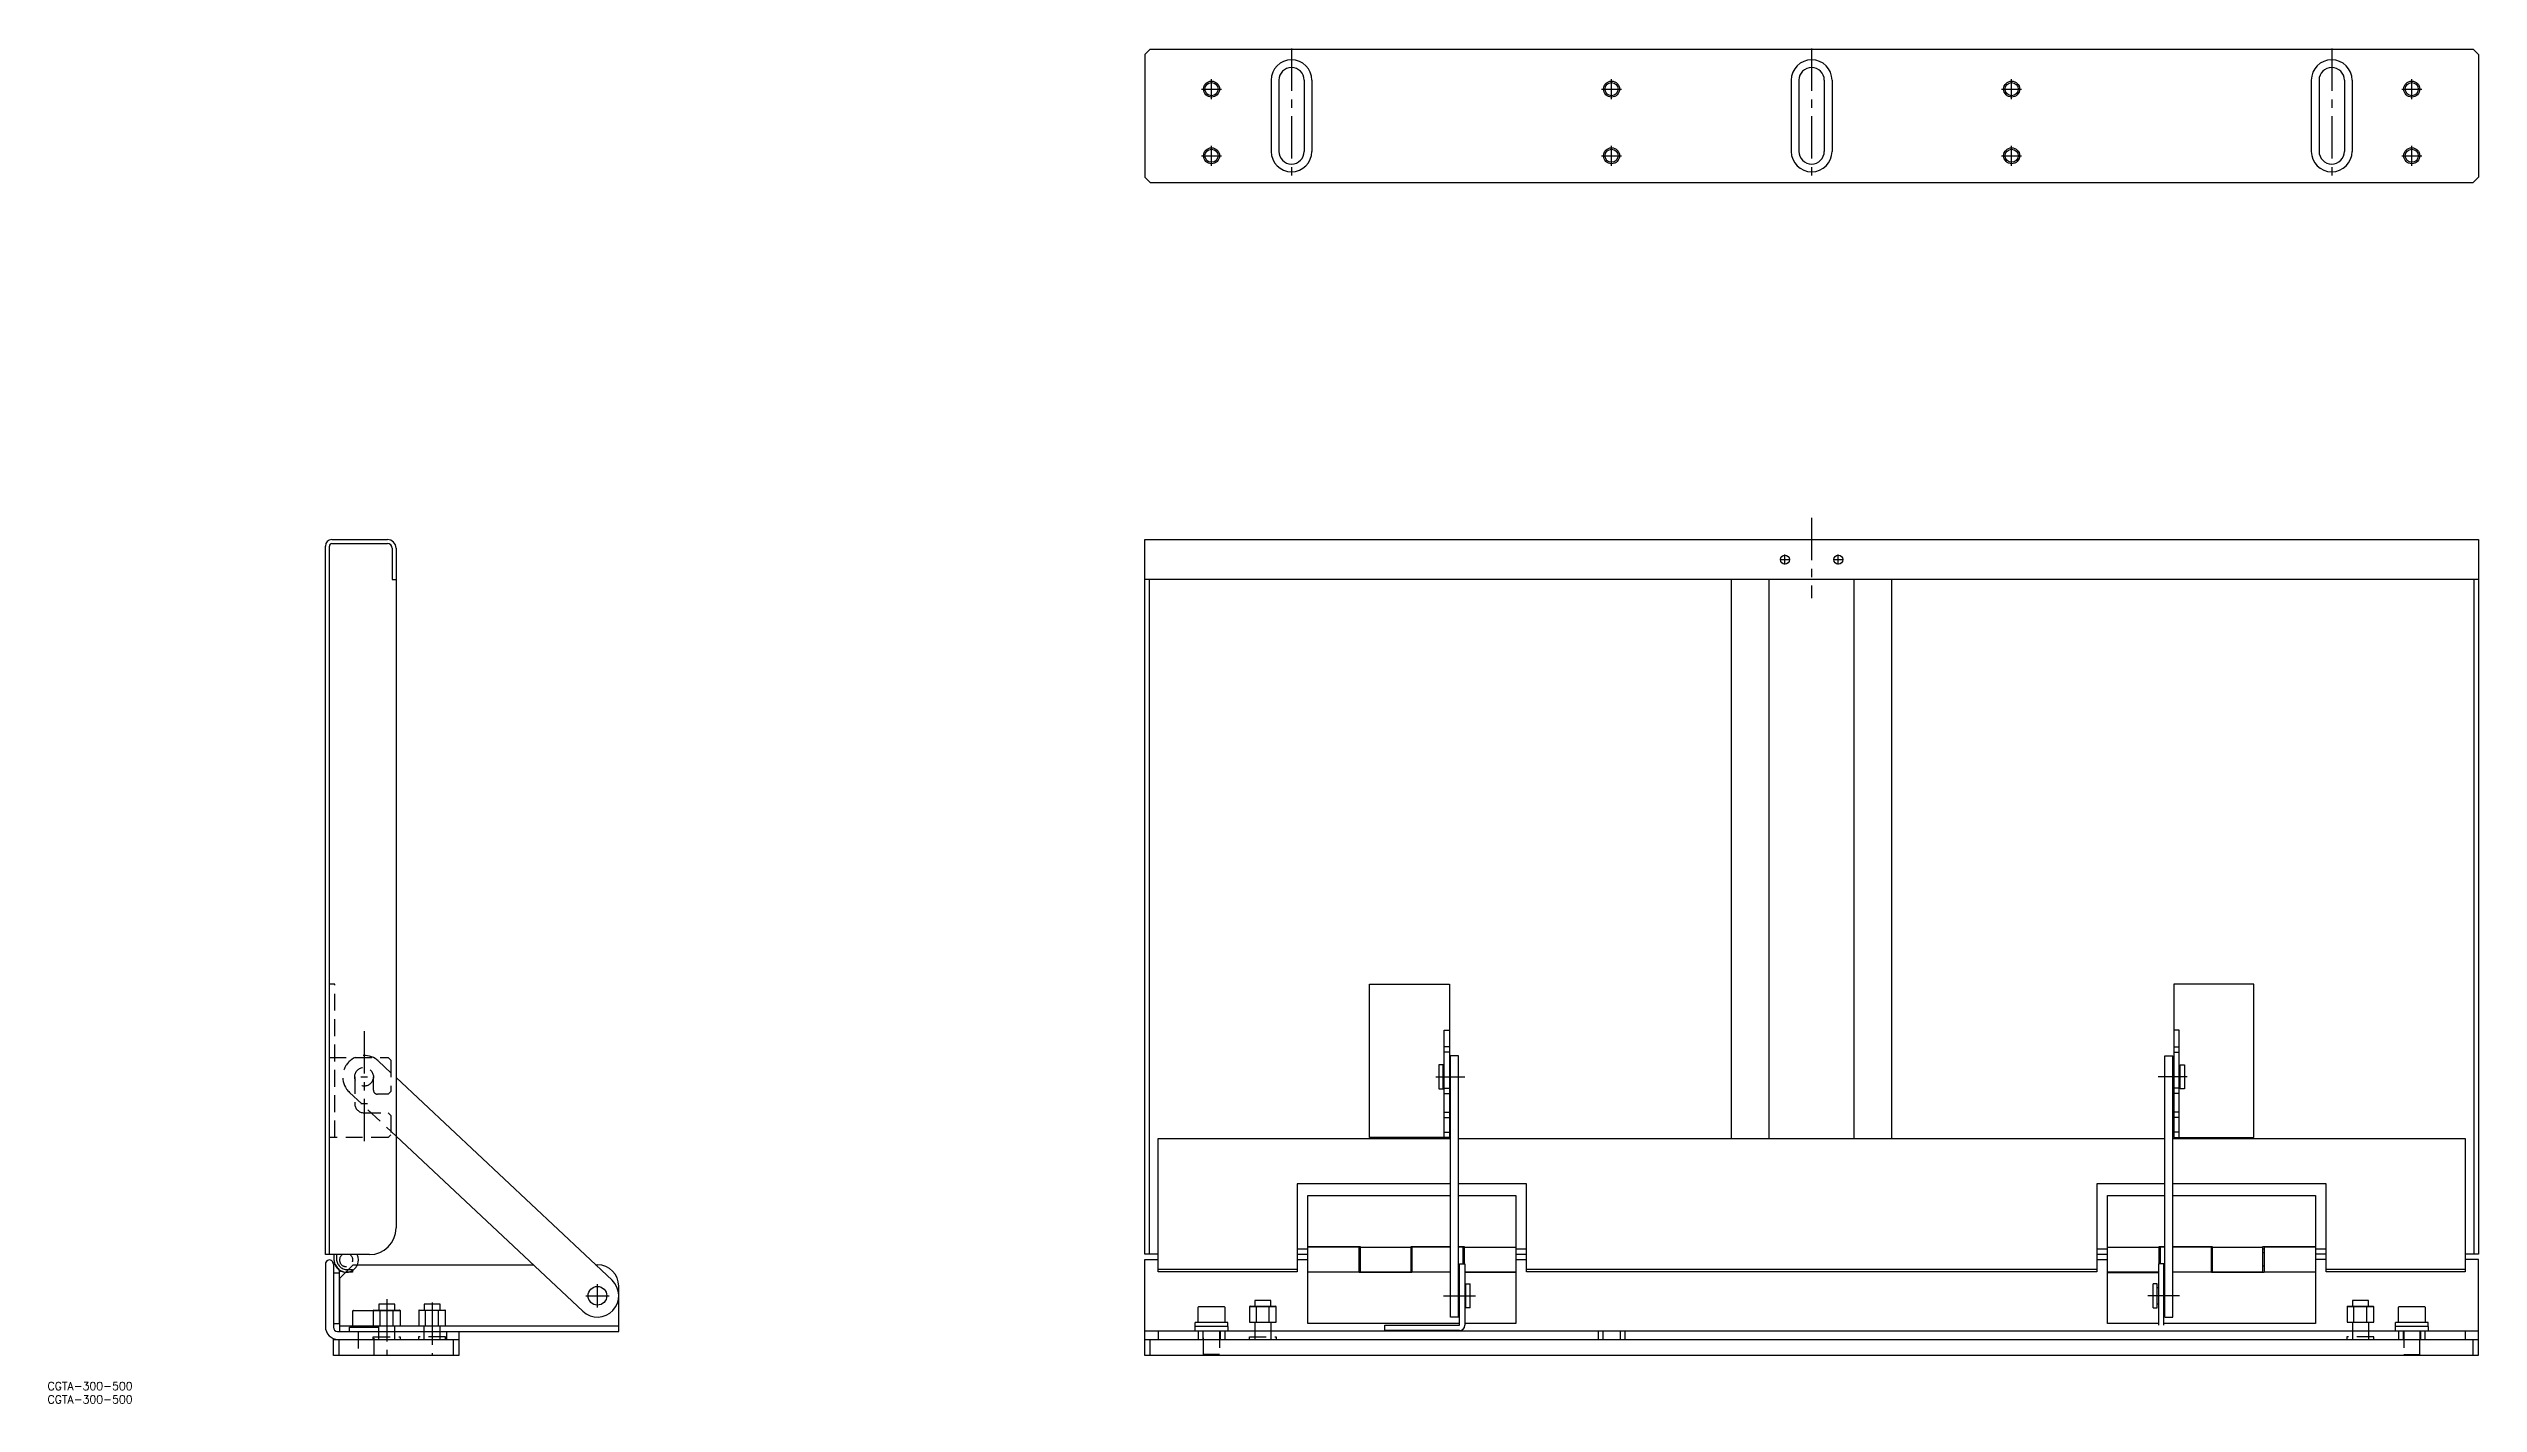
# Model space of a CAD drawing. Extents: x 0 to 911, y -8 to 1206.
# Drawn here: x 0 to 911, y -8 to 500 of the extents above; entities that cross this region are included whole.
import ezdxf

# ---------------------------------------------------------------- set-up
doc = ezdxf.new("R2010")
doc.units = 0
doc.header["$LTSCALE"] = 0.5
doc.linetypes.add('CENTER', pattern=[50.8, 31.75, -6.35, 6.35, -6.35])
doc.linetypes.add('DASHED', pattern=[19.05, 12.7, -6.35])
for name, color, linetype in [('MSM_CENTER', 1, 'CENTER'), ('MSM_CONTINUOUS', 7, 'CONTINUOUS'), ('MSM_DASHED', 4, 'DASHED'), ('MSM_NARROW', 5, 'CONTINUOUS'), ('MSM_PART_NUMBER', 7, 'CONTINUOUS')]:
    doc.layers.add(name, color=color, linetype=linetype)
doc.styles.get("Standard").update_dxf_attribs({"font": 'txt.shx', "height": 10, "bigfont": 'bigfont.shx'})

# ---------------------------------------------------------------- blocks, each defined once
blk = doc.blocks.new('*U86')
at = {"layer": 'MSM_PART_NUMBER'}
blk.add_text('CGTA-300-500', height=3, dxfattribs=at).set_placement((0, -3))
blk = doc.blocks.new('*U87')
at = {"layer": 'MSM_PART_NUMBER'}
blk.add_text('CGTA-300-500', height=3, dxfattribs=at).set_placement((0, -8))

msp = doc.modelspace()

# ---------------------------------------------------------------- linework, layer by layer
at = {"layer": 'MSM_CENTER'}
for p, q in [((466.4, 500.18), (466.4, 449.78)), ((661.4, 500.18), (661.4, 449.78)), ((856.4, 500.18), (856.4, 449.78)), ((432.65, 484.98), (440.14, 484.98)), ((436.4, 481.24), (436.4, 488.73)), ((582.65, 484.98), (590.14, 484.98)), ((586.4, 481.24), (586.4, 488.73)), ((732.65, 484.98), (740.14, 484.98)), ((736.4, 481.23), (736.4, 488.73)), ((882.65, 484.98), (890.14, 484.98)), ((886.4, 481.24), (886.4, 488.73)), ((432.65, 459.98), (440.14, 459.98)), ((436.4, 456.24), (436.4, 463.73)), ((582.65, 459.98), (590.14, 459.98)), ((586.4, 456.24), (586.4, 463.73)), ((732.65, 459.98), (740.14, 459.98)), ((736.4, 456.23), (736.4, 463.73)), ((882.65, 459.98), (890.14, 459.98)), ((886.4, 456.24), (886.4, 463.73)), ((661.4, 324.14), (661.4, 294.08)), ((651.4, 306.62), (651.4, 310.37)), ((671.4, 306.62), (671.4, 310.37)), ((649.52, 308.49), (653.27, 308.49)), ((669.52, 308.49), (673.27, 308.49)), ((118.66, 131.6), (118.66, 88.22)), ((117.41, 114.51, 422.87), (119.91, 114.51, 422.87)), ((520.56, 114.51), (531.44, 114.51)), ((802.24, 114.51), (791.36, 114.51)), ((117.41, 104.51), (119.91, 104.51)), ((206.16, 28.01), (206.16, 36.76)), ((127.16, 31.1), (127.16, 10)), ((144.16, 29.91), (144.16, 10)), ((201.78, 32.39), (210.53, 32.39)), ((523.41, 32.39), (535.38, 32.39)), ((799.38, 32.39), (787.41, 32.39))]:
    msp.add_line(p, q, dxfattribs=at)
at = {"layer": 'MSM_CONTINUOUS'}
for p, q in [((411.4, 497.98), (413.4, 499.98)), ((411.4, 497.98), (411.4, 451.98)), ((413.4, 499.98), (909.4, 499.98)), ((911.4, 497.98), (909.4, 499.98)), ((911.4, 497.98), (911.4, 451.98)), ((458.75, 488.33), (458.75, 461.63)), ((461.65, 488.33), (461.65, 461.63)), ((471.15, 488.33), (471.15, 461.63)), ((474.05, 488.33), (474.05, 461.63)), ((653.75, 488.33), (653.75, 461.63)), ((656.65, 488.33), (656.65, 461.63)), ((666.15, 488.33), (666.15, 461.63)), ((669.05, 488.33), (669.05, 461.63)), ((848.75, 488.33), (848.75, 461.63)), ((851.65, 488.33), (851.65, 461.63)), ((861.15, 488.33), (861.15, 461.63)), ((864.05, 488.33), (864.05, 461.63)), ((411.4, 451.98), (413.4, 449.98)), ((413.4, 449.98), (909.4, 449.98)), ((911.4, 451.98), (909.4, 449.98)), ((104.16, 47.8), (104.16, 313.6)), ((105.66, 47.8), (105.66, 313.6)), ((106.56, 316), (127.46, 316)), ((106.56, 314.5), (127.46, 314.5)), ((129.16, 312.8), (129.16, 301)), ((130.66, 312.8), (130.66, 57.8)), ((411.4, 48), (411.4, 316)), ((411.4, 316), (911.4, 316)), ((911.4, 316), (911.4, 48)), ((129.16, 301), (130.66, 301)), ((911.4, 300.99), (411.4, 300.99)), ((413, 300.99), (413, 48)), ((631.4, 91.4), (631.4, 300.99)), ((645.4, 300.99), (645.4, 91.4)), ((677.4, 91.4), (677.4, 300.99)), ((691.4, 300.99), (691.4, 91.4)), ((909.8, 48), (909.8, 300.99)), ((495.6, 91.71), (495.6, 149.21)), ((495.6, 149.21), (525.6, 149.21)), ((525.6, 149.21), (525.6, 91.71)), ((827.2, 149.21), (797.2, 149.21)), ((797.2, 149.21), (797.2, 91.71)), ((827.2, 91.71), (827.2, 149.21)), ((523.6, 91.71), (523.6, 132.06)), ((523.6, 132.06), (525.6, 132.06)), ((799.2, 132.06), (797.2, 132.06)), ((799.2, 91.71), (799.2, 132.06)), ((523.2, 119.01), (521.6, 119.01)), ((521.6, 119.01), (521.6, 110.01)), ((523.2, 110.01), (523.2, 119.01)), ((525.6, 125.71), (523.6, 125.71)), ((525.6, 123.71), (523.6, 123.71)), ((526, 24.39), (526, 122.37)), ((529, 122.37), (526, 122.37)), ((529, 24.39), (529, 122.37)), ((793.8, 122.37), (796.8, 122.37)), ((793.8, 24.39), (793.8, 122.37)), ((796.8, 24.39), (796.8, 122.37)), ((797.2, 125.71), (799.2, 125.71)), ((797.2, 123.71), (799.2, 123.71)), ((799.6, 119.01), (801.2, 119.01)), ((799.6, 110.01), (799.6, 119.01)), ((801.2, 119.01), (801.2, 110.01)), ((130.66, 114.22, 391.34), (211.63, 38.22)), ((521.6, 110.01), (523.2, 110.01)), ((523.2, 117.51), (523.46, 117.51)), ((523.2, 111.51), (523.6, 111.51)), ((523.6, 110.21), (525.6, 110.21)), ((525.6, 117.51), (526, 117.51)), ((525.6, 111.51), (526, 111.51)), ((797.2, 117.51), (796.8, 117.51)), ((797.2, 111.51), (796.8, 111.51)), ((799.2, 110.21), (797.2, 110.21)), ((799.6, 111.51), (799.2, 111.51)), ((799.6, 117.51), (799.33, 117.51)), ((801.2, 110.01), (799.6, 110.01)), ((523.6, 108.21), (525.6, 108.21)), ((523.6, 101.21), (525.6, 101.21)), ((799.2, 108.21), (797.2, 108.21)), ((799.2, 101.21), (797.2, 101.21)), ((130.66, 92.28, 338.42), (200.68, 26.56)), ((416.4, 41.4), (416.4, 91.4)), ((416.4, 91.4), (526, 91.4)), ((525.6, 91.71), (495.6, 91.71)), ((523.6, 99.21), (525.6, 99.21)), ((523.6, 93.71), (525.6, 93.71)), ((529, 91.4), (793.8, 91.4)), ((796.8, 91.4), (906.4, 91.4)), ((799.2, 99.21), (797.2, 99.21)), ((799.2, 93.71), (797.2, 93.71)), ((797.2, 91.71), (827.2, 91.71)), ((906.4, 91.4), (906.4, 41.4)), ((526, 74.4, 0.73), (468.48, 74.4, 0.73)), ((468.48, 74.4, 0.73), (468.48, 41.4, 0.73)), ((554.48, 74.4, 0.73), (529, 74.4, 0.73)), ((554.48, 41.4, 0.73), (554.48, 74.4, 0.73)), ((793.8, 74.4, 0.73), (768.32, 74.4, 0.73)), ((768.32, 74.4, 0.73), (768.32, 41.4, 0.73)), ((854.32, 74.4, 0.73), (796.8, 74.4, 0.73)), ((854.32, 41.4, 0.73), (854.32, 74.4, 0.73)), ((472.48, 22, 0.73), (472.48, 70, 0.73)), ((472.48, 70, 0.73), (526, 70)), ((529, 70, 0.73), (550.48, 70, 0.73)), ((550.48, 70, 0.73), (550.48, 22, 0.73)), ((772.32, 22, 0.73), (772.32, 70, 0.73)), ((772.32, 70, 0.73), (793.8, 70, 0.73)), ((796.8, 70, 0.73), (850.32, 70, 0.73)), ((850.32, 70, 0.73), (850.32, 22, 0.73)), ((120.66, 47.8), (104.16, 47.8)), ((107.36, 47.8), (107.36, 46.2)), ((416.4, 48), (411.4, 48)), ((411.4, 16), (411.4, 46)), ((411.4, 46), (416.4, 46)), ((468.48, 50, 0.73), (472.48, 50, 0.73)), ((468.48, 48, 0.73), (472.48, 48, 0.73)), ((468.48, 46, 0.73), (472.48, 46, 0.73)), ((472.48, 50.85, 0.73), (492.18, 50.85, 0.73)), ((491.78, 50.6, 0.73), (472.48, 50.6, 0.73)), ((491.78, 41.15, 0.73), (491.78, 50.6, 0.73)), ((492.18, 50, 0.73), (491.78, 50, 0.73)), ((492.18, 48.5, 0.73), (491.78, 48.5, 0.73)), ((492.18, 50.85, 0.73), (492.18, 41.4, 0.73)), ((492.18, 50.6, 0.73), (511.28, 50.6, 0.73)), ((511.28, 41.4, 0.73), (511.28, 50.85, 0.73)), ((511.28, 50.85, 0.73), (526, 50.85)), ((511.48, 50, 0.73), (511.28, 50, 0.73)), ((511.48, 48.5, 0.73), (511.28, 48.5, 0.73)), ((526, 50.6, 0.73), (511.48, 50.6, 0.73)), ((511.48, 50.6, 0.73), (511.48, 41.15, 0.73)), ((529, 50.85, 0.73), (531.08, 50.85, 0.73)), ((530.78, 50.6, 0.73), (529, 50.6, 0.73)), ((530.78, 44.3, 0.73), (530.78, 50.6, 0.73)), ((530.78, 50, 0.73), (531.08, 50, 0.73)), ((530.78, 48.5, 0.73), (531.08, 48.5, 0.73)), ((531.08, 50.85, 0.73), (531.08, 44.3, 0.73)), ((531.08, 50.6, 0.73), (550.48, 50.6, 0.73)), ((550.48, 50, 0.73), (554.48, 50, 0.73)), ((550.48, 48, 0.73), (554.48, 48, 0.73)), ((550.48, 46, 0.73), (554.48, 46, 0.73)), ((768.32, 50, 0.73), (772.32, 50, 0.73)), ((768.32, 48, 0.73), (772.32, 48, 0.73)), ((768.32, 46, 0.73), (772.32, 46, 0.73)), ((772.32, 50.6, 0.73), (791.72, 50.6, 0.73)), ((791.72, 44.3, 0.73), (791.72, 50.85, 0.73)), ((791.72, 50.85, 0.73), (793.8, 50.85)), ((792.02, 50, 0.73), (791.72, 50, 0.73)), ((792.02, 48.5, 0.73), (791.72, 48.5, 0.73)), ((793.8, 50.6, 0.73), (792.02, 50.6, 0.73)), ((792.02, 50.6, 0.73), (792.02, 44.3)), ((796.8, 50.85, 0.73), (811.52, 50.85, 0.73)), ((811.32, 50.6, 0.73), (796.8, 50.6, 0.73)), ((811.32, 41.15, 0.73), (811.32, 50.6, 0.73)), ((811.52, 50, 0.73), (811.32, 50, 0.73)), ((811.52, 48.5, 0.73), (811.32, 48.5, 0.73)), ((811.52, 50.85, 0.73), (811.52, 41.4, 0.73)), ((811.52, 50.6, 0.73), (830.62, 50.6, 0.73)), ((830.62, 41.4, 0.73), (830.62, 50.85, 0.73)), ((830.62, 50.85, 0.73), (850.32, 50.85, 0.73)), ((830.62, 50, 0.73), (831.02, 50, 0.73)), ((831.02, 48.5, 0.73), (830.62, 48.5, 0.73)), ((850.32, 50.6, 0.73), (831.02, 50.6, 0.73)), ((831.02, 50.6, 0.73), (831.02, 41.15, 0.73)), ((850.32, 50, 0.73), (854.32, 50, 0.73)), ((854.32, 48, 0.73), (850.32, 48, 0.73)), ((854.32, 46, 0.73), (850.32, 46, 0.73)), ((911.4, 48), (906.4, 48)), ((911.4, 46), (906.4, 46)), ((911.4, 16), (911.4, 46)), ((104.16, 44.4), (104.16, 20.8)), ((107.16, 44.2), (107.16, 20.6)), ((107.16, 40.95), (109.36, 40.95)), ((109.36, 42.01), (109.36, 21.8)), ((109.52, 39), (114.52, 44)), ((109.52, 19), (109.52, 39)), ((114.52, 44), (182.1, 44)), ((205.48, 44), (206.16, 44)), ((416.4, 42.4), (468.48, 42.4, 0.73)), ((468.48, 41.4, 0.73), (416.4, 41.4, -0.01)), ((472.48, 41.4, 0.73), (491.78, 41.4, 0.73)), ((492.18, 43.5, 0.73), (491.78, 43.5, 0.73)), ((511.48, 41.15, 0.73), (491.78, 41.15, 0.73)), ((492.18, 41.4, 0.73), (511.28, 41.4, 0.73)), ((511.28, 43.5, 0.73), (511.48, 43.5, 0.73)), ((511.48, 41.4, 0.73), (526, 41.4, 0.73)), ((529, 41.4, 0.73), (529.4, 41.4, 0.73)), ((529.4, 44.3), (531.4, 44.3)), ((529.4, 21.4), (529.4, 44.3)), ((531.4, 44.3), (531.4, 21.3)), ((531.4, 41.4, 0.73), (550.48, 41.4, 0.73)), ((550.48, 41.15, 0.73), (531.4, 41.15)), ((531.8, 36.89), (533.4, 36.89)), ((531.8, 27.89), (531.8, 36.89)), ((533.4, 27.89), (533.4, 36.89)), ((554.48, 42.4, 0.73), (768.32, 42.4, 0.73)), ((768.32, 41.4, 0.73), (554.48, 41.4, 0.73)), ((772.32, 41.4, 0.73), (791.4, 41.4, 0.73)), ((772.32, 41.15, 0.73), (791.4, 41.15, 0.73)), ((791, 36.89), (789.4, 36.89)), ((789.4, 27.89), (789.4, 36.89)), ((791, 27.89), (791, 36.89)), ((791.4, 44.3), (791.4, 21.3)), ((793.4, 44.3), (791.4, 44.3)), ((793.4, 21.4), (793.4, 44.3)), ((793.4, 41.4, 0.73), (793.8, 41.4)), ((793.8, 41.4, 0.73), (793.4, 41.4, 0.73)), ((796.8, 41.4, 0.73), (811.32, 41.4, 0.73)), ((811.52, 43.5, 0.73), (811.32, 43.5, 0.73)), ((831.02, 41.15, 0.73), (811.32, 41.15, 0.73)), ((811.52, 41.4, 0.73), (830.62, 41.4, 0.73)), ((831.02, 43.5, 0.73), (830.62, 43.5, 0.73)), ((831.02, 41.4, 0.73), (850.32, 41.4, 0.73)), ((854.32, 42.4, 0.73), (906.4, 42.4)), ((906.4, 41.4), (854.32, 41.4, 0.73)), ((130.16, 29.2), (124.16, 29.2)), ((124.16, 29.2), (124.16, 26.8)), ((130.16, 26.8), (130.16, 29.2)), ((147.16, 29.2), (141.16, 29.2)), ((141.16, 29.2), (141.16, 26.8)), ((147.16, 26.8), (147.16, 29.2)), ((214.16, 19), (214.16, 36)), ((431.4, 28.1), (431.6, 28.3)), ((431.4, 22.3), (431.4, 28.1)), ((431.6, 28.3), (441.2, 28.3)), ((441.2, 28.3), (441.4, 28.1)), ((441.4, 28.1), (441.4, 22.3)), ((460.64, 28.23), (450.64, 28.23)), ((450.64, 28.23), (450.64, 22.43)), ((450.84, 28.43), (460.44, 28.43)), ((458.64, 30.63), (452.64, 30.63)), ((452.64, 30.63), (452.64, 28.23)), ((453.23, 22.43), (453.23, 28.23)), ((458.04, 22.43), (458.04, 28.23)), ((458.64, 28.23), (458.64, 30.63)), ((460.64, 22.43), (460.64, 28.23)), ((529, 35.33), (529.4, 35.33)), ((529.4, 29.33), (529, 29.33)), ((531.4, 35.39), (531.8, 35.39)), ((531.8, 29.39), (531.4, 29.39)), ((533.4, 27.89), (531.8, 27.89)), ((789.4, 27.89), (791, 27.89)), ((791.4, 35.39), (791, 35.39)), ((791, 29.39), (791.4, 29.39)), ((793.8, 35.33), (793.4, 35.33)), ((793.4, 29.33), (793.8, 29.33)), ((872.16, 28.23), (862.16, 28.23)), ((862.16, 28.23), (862.16, 22.43)), ((862.36, 28.43), (871.96, 28.43)), ((870.16, 30.63), (864.16, 30.63)), ((864.16, 30.63), (864.16, 28.23)), ((864.75, 22.43), (864.75, 28.23)), ((869.57, 22.43), (869.57, 28.23)), ((870.16, 28.23), (870.16, 30.63)), ((872.16, 22.43), (872.16, 28.23)), ((881.4, 28.1), (881.6, 28.3)), ((881.4, 22.3), (881.4, 28.1)), ((881.6, 28.3), (891.2, 28.3)), ((891.2, 28.3), (891.4, 28.1)), ((891.4, 28.1), (891.4, 22.3)), ((109.36, 21.8), (107.16, 21.8)), ((108.76, 19), (214.16, 19)), ((214.16, 21), (109.52, 21)), ((113.26, 19), (113.26, 20.6)), ((113.26, 20.6), (124.16, 20.6)), ((113.41, 20.6), (113.41, 20.87)), ((113.41, 20.87), (124.16, 20.87)), ((114.51, 20.87), (114.51, 26.67)), ((114.71, 26.87), (122.17, 26.87)), ((122.16, 21), (122.16, 26.8)), ((122.16, 26.8), (132.16, 26.8)), ((122.36, 27), (131.96, 27)), ((124.16, 19), (124.16, 21)), ((124.75, 21), (124.75, 26.8)), ((129.57, 21), (129.57, 26.8)), ((130.16, 19), (130.16, 21)), ((132.16, 26.8), (132.16, 21)), ((149.16, 26.8), (139.16, 26.8)), ((139.16, 26.8), (139.16, 21)), ((139.36, 27), (148.96, 27)), ((141.16, 19), (141.16, 21)), ((141.75, 21), (141.75, 26.8)), ((146.57, 21), (146.57, 26.8)), ((147.16, 19), (147.16, 21)), ((149.16, 21), (149.16, 26.8)), ((149.51, 19), (149.51, 16)), ((154.16, 19), (154.16, 10)), ((411.4, 19.2), (911.34, 19.2)), ((416.4, 19.2), (416.4, 16)), ((442.65, 20.8), (430.15, 20.8)), ((430.15, 20.8), (430.15, 19.2)), ((430.3, 20.8), (430.3, 22.3)), ((442.5, 22.3), (430.3, 22.3)), ((431.42, 19.2), (431.42, 16)), ((433.15, 19.2), (433.15, 16)), ((439.65, 19.2), (439.65, 16)), ((441.38, 19.2), (441.38, 16)), ((442.5, 20.8), (442.5, 22.3)), ((442.65, 19.2), (442.65, 20.8)), ((450.64, 22.43), (460.64, 22.43)), ((452.64, 22.4), (452.64, 19.18)), ((458.64, 22.4), (458.64, 19.2)), ((529.4, 22, 0.73), (472.48, 22, 0.73)), ((501.4, 19.3), (501.4, 21.3)), ((501.4, 21.3), (529.3, 21.3)), ((529.4, 19.3), (501.4, 19.3)), ((529, 24.39), (526, 24.39)), ((550.48, 22, 0.73), (531.4, 22, 0.73)), ((581.42, 19.2), (581.42, 16)), ((583.15, 19.2), (583.15, 16)), ((589.65, 19.2), (589.65, 16)), ((591.38, 19.2), (591.38, 16)), ((791.4, 22, 0.73), (772.32, 22, 0.73)), ((850.32, 22, 0.73), (793.4, 22, 0.73)), ((793.8, 24.39), (796.8, 24.39)), ((862.16, 22.43), (872.16, 22.43)), ((864.16, 22.4), (864.16, 19.18)), ((870.16, 22.4), (870.16, 19.2)), ((892.65, 20.8), (880.15, 20.8)), ((880.15, 20.8), (880.15, 19.2)), ((892.5, 22.3), (880.3, 22.3)), ((880.3, 20.8), (880.3, 22.3)), ((881.42, 19.2), (881.42, 16)), ((883.15, 19.2), (883.15, 16)), ((883.4, 19.2), (883.4, 16)), ((889.4, 19.2), (889.4, 16)), ((889.65, 19.2), (889.65, 16)), ((891.38, 16), (891.38, 19.2)), ((892.5, 20.8), (892.5, 22.3)), ((892.65, 19.2), (892.65, 20.8)), ((906.4, 19.2), (906.4, 16)), ((107.16, 16), (154.16, 16)), ((107.16, 10), (107.16, 16)), ((154.16, 10), (107.16, 10)), ((109.16, 16), (109.16, 10)), ((152.16, 10), (152.16, 16)), ((411.34, 10), (411.34, 16)), ((411.34, 16), (911.4, 16)), ((911.34, 10), (411.34, 10)), ((413.34, 10), (413.34, 16)), ((909.34, 16), (909.34, 10)), ((911.34, 16), (911.34, 10))]:
    msp.add_line(p, q, dxfattribs=at)
for centre, radius in [((436.4, 484.98), 2.46), ((586.4, 484.98), 2.46), ((736.4, 484.98), 2.46), ((886.4, 484.98), 2.46), ((436.4, 459.98), 2.46), ((586.4, 459.98), 2.46), ((736.4, 459.98), 2.46), ((886.4, 459.98), 2.46), ((651.4, 308.49), 1.65), ((671.4, 308.49), 1.65), ((206.16, 32.39), 3.5)]:
    msp.add_circle(centre, radius, dxfattribs=at)
for centre, radius, start, end in [((466.4, 488.33), 7.65, 0, 180), ((466.4, 488.33), 4.75, 0, 180), ((661.4, 488.33), 7.65, 0, 180), ((661.4, 488.33), 4.75, 0, 180), ((856.4, 488.33), 7.65, 0, 180), ((856.4, 488.33), 4.75, 0, 180), ((466.4, 461.63), 7.65, 180, 360), ((466.4, 461.63), 4.75, 180, 0), ((661.4, 461.63), 7.65, 180, 360), ((661.4, 461.63), 4.75, 180, 0), ((856.4, 461.63), 7.65, 180, 360), ((856.4, 461.63), 4.75, 180, 0), ((106.56, 313.6), 2.4, 90, 180), ((106.56, 313.6), 0.9, 90, 180), ((127.46, 312.8), 3.2, 360, 90), ((127.46, 312.8), 1.7, 360, 90), ((120.66, 57.8), 10, 270, 360), ((105.66, 44.3), 1.5, 356.18593, 176.18593), ((112.36, 46.2), 5, 180, 182.34027), ((111.96, 45.8), 4.6, 177.56009, 267.1271), ((111.96, 45.8), 4.6, 336.96432, 25.77146), ((206.16, 32.39), 8, 226.81658, 46.81658), ((206.16, 36), 8, 360, 90), ((450.84, 28.23), 0.2, 90.00001, 179.99999), ((460.44, 28.23), 0.2, 0.00004, 90.00004), ((862.36, 28.23), 0.2, 90.00001, 179.99999), ((871.96, 28.23), 0.2, 0.00004, 90.00004), ((108.96, 20.8), 4.8, 180, 270), ((108.76, 20.6), 1.6, 180, 270), ((114.71, 26.67), 0.2, 90, 180), ((122.36, 26.8), 0.2, 90.00001, 179.99999), ((131.96, 26.8), 0.2, 0.00004, 90.00004), ((139.36, 26.8), 0.2, 90.00001, 179.99999), ((148.96, 26.8), 0.2, 0.00004, 90.00004), ((529.3, 21.4), 0.1, 270, 360), ((529.4, 21.3), 2, 270, 360)]:
    msp.add_arc(centre, radius, start, end, dxfattribs=at)
at = {"layer": 'MSM_DASHED'}
for p, q in [((107.66, 149.21), (105.66, 149.21)), ((107.66, 91.71), (107.66, 149.21)), ((105.66, 121.71), (127.66, 121.71)), ((124.13, 120.34, 422.87), (130.66, 114.22, 391.34)), ((127.66, 121.71), (128.66, 120.71)), ((128.66, 120.71), (127.66, 121.71)), ((128.66, 120.71), (128.66, 109.01)), ((115.16, 114.51), (115.16, 104.51)), ((122.16, 109.51), (122.16, 114.51)), ((113.18, 108.68, 422.87), (130.66, 92.28, 338.42)), ((118.66, 101.01), (127.66, 101.01)), ((127.66, 108.01), (123.66, 108.01)), ((128.66, 109.01), (127.66, 108.01)), ((127.66, 108.01), (128.66, 109.01)), ((127.66, 101.01), (128.66, 100.01)), ((127.66, 91.71), (105.66, 91.71)), ((128.66, 92.71), (127.66, 91.71)), ((128.66, 100.01), (128.66, 92.71)), ((108.36, 47.8), (108.36, 46.2)), ((112.36, 42.2), (114.36, 42.2)), ((114.36, 41.2), (112.36, 41.2)), ((114.36, 42.2), (114.36, 41.2)), ((116.51, 19), (116.51, 10.1)), ((122.51, 10.1), (122.51, 19)), ((124.16, 16), (124.16, 19)), ((130.16, 16), (130.16, 19)), ((141.16, 16), (141.16, 19)), ((147.16, 16), (147.16, 19)), ((433.4, 10.3), (433.4, 19.2)), ((439.4, 19.2), (439.4, 10.3)), ((452.64, 19.18), (452.64, 16)), ((458.64, 19.18), (458.64, 16)), ((864.16, 19.18), (864.16, 16)), ((870.16, 19.2), (870.16, 16)), ((883.4, 19.2), (883.4, 10.3)), ((116.51, 10.1), (122.51, 10.1)), ((122.12, 16), (122.12, 16.93)), ((122.12, 16.93), (132.2, 16.93)), ((132.2, 16.93), (132.2, 16)), ((149.2, 16.93), (139.12, 16.93)), ((139.12, 16.93), (139.12, 16)), ((149.2, 16), (149.2, 16.93)), ((439.4, 10.3), (433.4, 10.3)), ((450.59, 16), (450.59, 16.93)), ((450.59, 16.93), (460.68, 16.93)), ((460.68, 16.93), (460.68, 16)), ((872.2, 16.93), (862.12, 16.93)), ((862.12, 16.93), (862.12, 16)), ((872.2, 16), (872.2, 16.93)), ((883.4, 10.3), (889.4, 10.3)), ((889.4, 10.3), (889.4, 16))]:
    msp.add_line(p, q, dxfattribs=at)
msp.add_circle((118.66, 114.51, 422.87), 3.5, dxfattribs=at)
for centre, radius, start, end in [((118.66, 114.51, 422.87), 8, 46.81658, 226.81658), ((118.66, 114.51, 422.87), 8, 46.81658, 226.81658), ((123.66, 109.51), 1.5, 180, 270), ((123.66, 109.51), 1.5, 180, 270), ((118.66, 104.51), 3.5, 180, 270), ((112.36, 46.2), 5, 182.34027, 270), ((112.36, 46.2), 4, 180, 270), ((111.96, 45.8), 2.5, 126.8699, 53.1301), ((111.96, 45.8), 4.6, 267.1271, 336.96432)]:
    msp.add_arc(centre, radius, start, end, dxfattribs=at)
at = {"layer": 'MSM_NARROW'}
for centre in [(436.4, 484.98), (586.4, 484.98), (736.4, 484.98), (886.4, 484.98), (436.4, 459.98), (586.4, 459.98), (736.4, 459.98), (886.4, 459.98)]:
    msp.add_circle(centre, 3, dxfattribs=at)

# ---------------------------------------------------------------- block references
at = {"layer": 'MSM_CONTINUOUS'}
for name in ['*U86', '*U87']:
    msp.add_blockref(name, (0, 0), dxfattribs=at)

doc.saveas('drawing.dxf')
